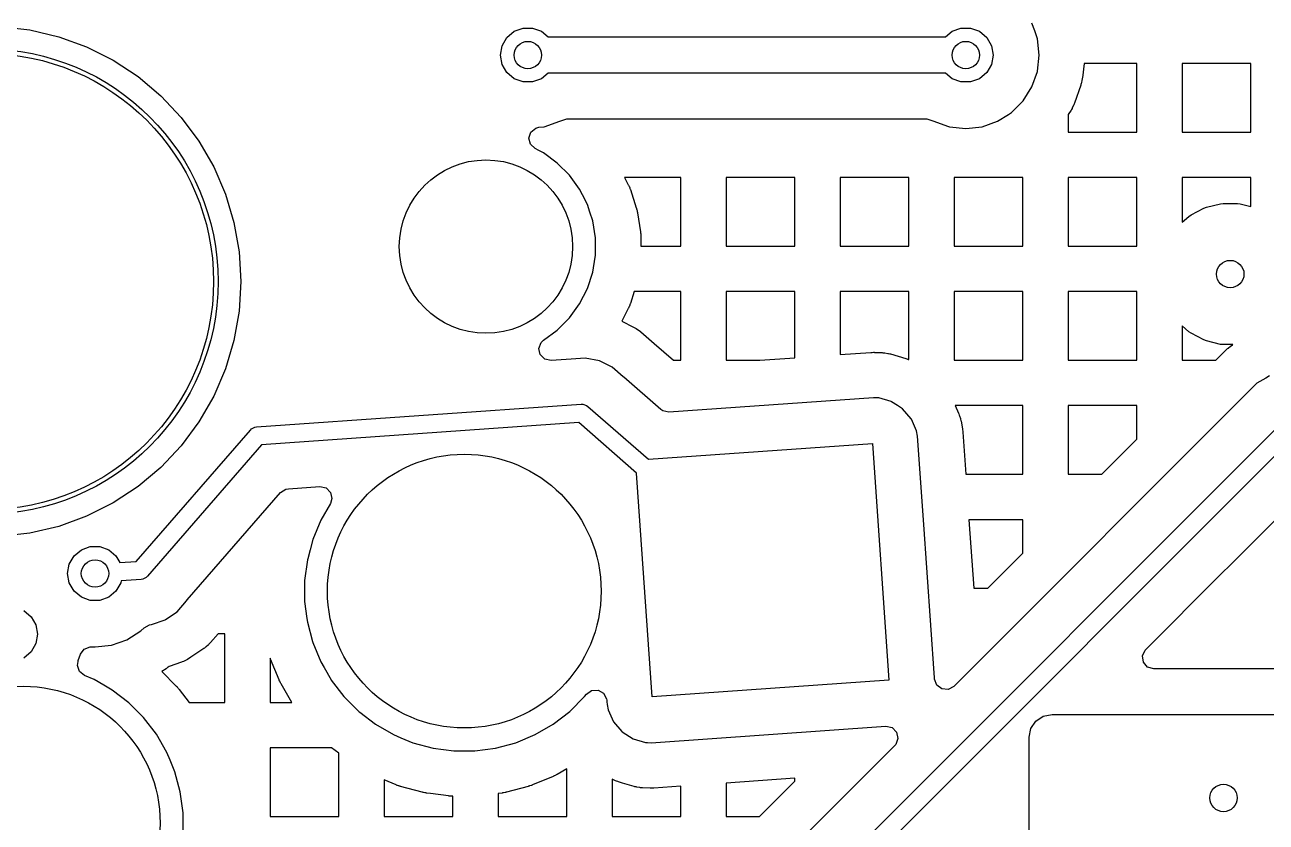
# Model space of a CAD drawing. Extents: x 2.49 to 8.57, y -5.87 to -1.87.
# Drawn here: x 4.556 to 5.092, y -3.487 to -3.143 of the extents above; entities that cross this region are included whole.
import ezdxf

# ---------------------------------------------------------------- set-up
doc = ezdxf.new("R2010")
doc.units = 0
doc.header["$MEASUREMENT"] = 0
doc.layers.add('BLACK', color=7, linetype='CONTINUOUS')

msp = doc.modelspace()

# ---------------------------------------------------------------- linework, layer by layer
at = {"layer": 'BLACK', "linetype": 'CONTINUOUS'}
for p, q in [((4.54529, -3.14383), (4.55802, -3.14532)), ((4.76709, -3.14591), (4.77094, -3.14451)), ((4.77094, -3.14451), (4.77504, -3.14451)), ((4.77504, -3.14451), (4.7789, -3.14591)), ((4.95606, -3.14591), (4.95992, -3.14451)), ((4.95992, -3.14451), (4.96402, -3.14451)), ((4.96402, -3.14451), (4.96787, -3.14591)), ((4.99172, -3.14575), (4.99054, -3.14238)), ((4.55802, -3.14532), (4.57049, -3.14828)), ((4.57049, -3.14828), (4.58254, -3.15266)), ((4.76189, -3.1521), (4.76394, -3.14855)), ((4.76394, -3.14855), (4.76709, -3.14591)), ((4.7789, -3.14591), (4.7817, -3.14827)), ((4.7817, -3.14827), (4.85961, -3.14827)), ((4.85961, -3.14827), (4.95326, -3.14827)), ((4.95326, -3.14827), (4.95606, -3.14591)), ((4.96787, -3.14591), (4.97102, -3.14855)), ((4.97102, -3.14855), (4.97307, -3.1521)), ((4.99289, -3.14908), (4.99172, -3.14575)), ((4.99368, -3.15614), (4.99289, -3.14908)), ((4.99289, -3.14908), (4.99289, -3.14908)), ((4.58254, -3.15266), (4.594, -3.15842)), ((4.76118, -3.15614), (4.76189, -3.1521)), ((4.97307, -3.1521), (4.97378, -3.15614)), ((4.594, -3.15842), (4.60471, -3.16546)), ((4.76189, -3.16018), (4.76118, -3.15614)), ((4.76394, -3.16373), (4.76189, -3.16018)), ((4.97307, -3.16018), (4.97102, -3.16373)), ((4.97378, -3.15614), (4.97307, -3.16018)), ((4.99291, -3.16305), (4.99368, -3.15614)), ((4.99368, -3.15614), (4.99368, -3.15614)), ((5.01301, -3.15976), (5.01231, -3.16594)), ((5.03583, -3.15976), (5.01301, -3.15976)), ((5.03583, -3.18937), (5.03583, -3.15976)), ((5.08505, -3.15976), (5.05544, -3.15976)), ((5.05544, -3.15976), (5.05544, -3.18937)), ((5.08505, -3.18937), (5.08505, -3.15976)), ((4.60471, -3.16546), (4.61453, -3.1737)), ((4.76709, -3.16637), (4.76394, -3.16373)), ((4.77094, -3.16777), (4.76709, -3.16637)), ((4.7789, -3.16637), (4.77504, -3.16777)), ((4.7817, -3.16402), (4.7789, -3.16637)), ((4.85961, -3.16402), (4.7817, -3.16402)), ((4.95326, -3.16402), (4.85961, -3.16402)), ((4.95606, -3.16637), (4.95326, -3.16402)), ((4.95992, -3.16777), (4.95606, -3.16637)), ((4.96787, -3.16637), (4.96402, -3.16777)), ((4.97102, -3.16373), (4.96787, -3.16637)), ((4.99054, -3.1699), (4.99289, -3.1632)), ((4.99289, -3.1632), (4.99291, -3.16305)), ((5.01227, -3.16621), (5.01218, -3.16676)), ((5.01231, -3.16594), (5.01227, -3.16621)), ((4.77504, -3.16777), (4.77094, -3.16777)), ((4.96402, -3.16777), (4.95992, -3.16777)), ((4.98677, -3.17592), (4.99054, -3.1699)), ((5.01158, -3.16915), (5.00887, -3.1769)), ((5.01166, -3.16889), (5.01158, -3.16915)), ((5.01181, -3.16836), (5.01166, -3.16889)), ((5.01188, -3.1681), (5.01181, -3.16836)), ((5.01213, -3.16702), (5.01188, -3.1681)), ((5.01218, -3.16676), (5.01213, -3.16702)), ((4.61453, -3.1737), (4.62332, -3.18302)), ((4.98174, -3.18094), (4.98677, -3.17592)), ((5.00887, -3.1769), (5.00877, -3.17715)), ((4.97573, -3.18472), (4.98038, -3.18179)), ((4.98038, -3.18179), (4.98174, -3.18094)), ((5.00744, -3.17987), (5.00623, -3.18179)), ((5.00623, -3.18179), (5.00623, -3.18937)), ((5.00758, -3.17963), (5.00744, -3.17987)), ((5.00784, -3.17915), (5.00758, -3.17963)), ((5.00797, -3.1789), (5.00784, -3.17915)), ((5.00845, -3.17791), (5.00797, -3.1789)), ((5.00856, -3.17766), (5.00845, -3.17791)), ((5.00877, -3.17715), (5.00856, -3.17766)), ((4.62332, -3.18302), (4.63098, -3.19331)), ((4.77429, -3.18936), (4.77644, -3.18765)), ((4.77644, -3.18765), (4.77773, -3.18732)), ((4.77773, -3.18732), (4.78005, -3.18706)), ((4.78005, -3.18706), (4.78675, -3.18472)), ((4.78675, -3.18472), (4.78679, -3.18469)), ((4.78679, -3.18469), (4.78715, -3.18447)), ((4.78715, -3.18447), (4.78974, -3.18372)), ((4.78974, -3.18372), (4.85689, -3.18372)), ((4.85689, -3.18372), (4.94522, -3.18372)), ((4.94522, -3.18372), (4.94781, -3.18447)), ((4.94781, -3.18447), (4.94821, -3.18472)), ((4.94821, -3.18472), (4.94821, -3.18472)), ((4.94821, -3.18472), (4.94821, -3.18472)), ((4.94821, -3.18472), (4.95415, -3.18679)), ((4.95415, -3.18679), (4.95491, -3.18706)), ((4.95491, -3.18706), (4.95491, -3.18706)), ((4.95491, -3.18706), (4.96197, -3.18786)), ((4.96197, -3.18786), (4.96903, -3.18706)), ((4.96903, -3.18706), (4.97573, -3.18472)), ((4.96903, -3.18706), (4.96903, -3.18706)), ((4.96903, -3.18706), (4.96903, -3.18706)), ((4.7734, -3.19196), (4.77429, -3.18936)), ((4.77406, -3.19463), (4.7734, -3.19196)), ((4.96197, -3.18786), (4.96197, -3.18786)), ((4.96197, -3.18786), (4.96197, -3.18786)), ((5.00623, -3.18937), (5.03583, -3.18937)), ((5.05544, -3.18937), (5.08505, -3.18937)), ((4.63098, -3.19331), (4.63739, -3.20441)), ((4.77606, -3.19652), (4.77406, -3.19463)), ((4.77768, -3.19734), (4.77606, -3.19652)), ((4.77966, -3.19835), (4.77768, -3.19734)), ((4.78568, -3.20273), (4.77966, -3.19835)), ((4.79094, -3.20799), (4.78568, -3.20273)), ((4.63739, -3.20441), (4.64247, -3.21618)), ((4.79166, -3.20898), (4.79094, -3.20799)), ((4.79531, -3.21401), (4.79166, -3.20898)), ((4.83898, -3.20898), (4.81475, -3.20898)), ((4.81475, -3.20898), (4.81633, -3.21208)), ((4.83898, -3.23858), (4.83898, -3.20898)), ((4.8882, -3.20898), (4.85859, -3.20898)), ((4.85859, -3.20898), (4.85859, -3.23858)), ((4.8882, -3.23858), (4.8882, -3.20898)), ((4.93741, -3.20898), (4.9078, -3.20898)), ((4.9078, -3.20898), (4.9078, -3.23858)), ((4.93741, -3.23858), (4.93741, -3.20898)), ((4.98662, -3.20898), (4.95701, -3.20898)), ((4.95701, -3.20898), (4.95701, -3.23858)), ((4.98662, -3.23858), (4.98662, -3.20898)), ((5.03583, -3.20898), (5.00623, -3.20898)), ((5.00623, -3.20898), (5.00623, -3.23858)), ((5.03583, -3.22826), (5.03583, -3.20898)), ((5.08505, -3.20898), (5.05544, -3.20898)), ((5.05544, -3.20898), (5.05544, -3.22826)), ((5.08505, -3.22144), (5.08505, -3.20898)), ((4.79653, -3.2164), (4.79531, -3.21401)), ((4.81633, -3.21208), (4.81641, -3.21225)), ((4.81641, -3.21225), (4.81658, -3.2126)), ((4.81658, -3.2126), (4.81665, -3.21278)), ((4.81665, -3.21278), (4.81695, -3.21349)), ((4.81695, -3.21349), (4.81702, -3.21367)), ((4.81702, -3.21367), (4.81715, -3.21403)), ((4.81715, -3.21403), (4.81721, -3.21421)), ((4.81721, -3.21421), (4.81975, -3.22202)), ((4.64247, -3.21618), (4.64614, -3.22846)), ((4.79869, -3.22064), (4.79653, -3.2164)), ((4.79976, -3.22392), (4.79869, -3.22064)), ((4.79869, -3.22064), (4.79869, -3.22064)), ((4.79869, -3.22064), (4.79869, -3.22064)), ((4.80099, -3.22771), (4.79976, -3.22392)), ((4.81975, -3.22202), (4.81981, -3.2222)), ((4.81981, -3.2222), (4.81991, -3.22257)), ((4.81991, -3.22257), (4.81996, -3.22276)), ((4.81996, -3.22276), (4.82014, -3.22351)), ((4.82014, -3.22351), (4.82018, -3.2237)), ((4.82018, -3.2237), (4.82026, -3.22407)), ((4.82026, -3.22407), (4.82029, -3.22426)), ((4.82029, -3.22426), (4.82157, -3.23237)), ((5.05826, -3.22576), (5.05923, -3.22509)), ((5.05923, -3.22509), (5.06473, -3.2222)), ((5.06473, -3.2222), (5.06583, -3.22179)), ((5.06583, -3.22179), (5.07187, -3.2203)), ((5.07187, -3.2203), (5.07304, -3.22016)), ((5.07304, -3.22016), (5.07925, -3.22016)), ((5.07925, -3.22016), (5.08042, -3.2203)), ((5.08042, -3.2203), (5.08505, -3.22144)), ((4.64614, -3.22846), (4.64837, -3.24109)), ((4.80215, -3.23506), (4.80099, -3.22771)), ((5.03583, -3.23858), (5.03583, -3.22826)), ((5.05544, -3.22826), (5.05826, -3.22576)), ((4.80215, -3.2425), (4.80215, -3.23506)), ((4.82157, -3.23237), (4.8216, -3.23256)), ((4.8216, -3.23256), (4.82165, -3.23295)), ((4.82165, -3.23295), (4.82167, -3.23314)), ((4.82167, -3.23314), (4.82173, -3.2339)), ((4.82173, -3.2339), (4.82174, -3.2341)), ((4.82174, -3.2341), (4.82175, -3.23448)), ((4.82175, -3.23448), (4.82176, -3.23467)), ((4.82176, -3.23467), (4.82176, -3.23858)), ((4.64837, -3.24109), (4.64911, -3.25388)), ((4.82176, -3.23858), (4.83898, -3.23858)), ((4.85859, -3.23858), (4.8882, -3.23858)), ((4.9078, -3.23858), (4.93741, -3.23858)), ((4.95701, -3.23858), (4.98662, -3.23858)), ((5.00623, -3.23858), (5.03583, -3.23858)), ((4.80129, -3.24793), (4.80215, -3.2425)), ((4.79869, -3.25692), (4.80099, -3.24985)), ((4.80099, -3.24985), (4.80129, -3.24793)), ((4.64911, -3.25388), (4.64837, -3.26668)), ((4.79531, -3.26355), (4.79869, -3.25692)), ((4.81889, -3.25819), (4.81721, -3.26335)), ((4.83898, -3.25819), (4.81889, -3.25819)), ((4.83898, -3.2878), (4.83898, -3.25819)), ((4.8882, -3.25819), (4.85859, -3.25819)), ((4.85859, -3.25819), (4.85859, -3.2878)), ((4.8882, -3.28537), (4.8882, -3.25819)), ((4.93741, -3.25819), (4.9078, -3.25819)), ((4.9078, -3.25819), (4.9078, -3.28537)), ((4.93741, -3.28756), (4.93741, -3.25819)), ((4.98662, -3.25819), (4.95701, -3.25819)), ((4.95701, -3.25819), (4.95701, -3.2878)), ((4.98662, -3.2878), (4.98662, -3.25819)), ((5.03583, -3.25819), (5.00623, -3.25819)), ((5.00623, -3.25819), (5.00623, -3.2878)), ((5.03583, -3.26139), (5.03583, -3.25819)), ((5.03583, -3.2878), (5.03583, -3.26139)), ((4.64837, -3.26668), (4.64614, -3.27931)), ((4.79094, -3.26957), (4.79531, -3.26355)), ((4.81633, -3.26548), (4.81351, -3.27101)), ((4.81641, -3.26531), (4.81633, -3.26548)), ((4.81658, -3.26496), (4.81641, -3.26531)), ((4.81665, -3.26478), (4.81658, -3.26496)), ((4.81695, -3.26407), (4.81665, -3.26478)), ((4.81702, -3.26389), (4.81695, -3.26407)), ((4.81715, -3.26353), (4.81702, -3.26389)), ((4.81721, -3.26335), (4.81715, -3.26353)), ((4.78568, -3.27483), (4.7895, -3.27101)), ((4.7895, -3.27101), (4.79094, -3.26957)), ((4.81351, -3.27101), (4.8186, -3.27349)), ((4.8186, -3.27349), (4.81888, -3.27364)), ((5.05826, -3.2755), (5.05544, -3.273)), ((5.05544, -3.273), (5.05544, -3.2878)), ((4.77977, -3.27912), (4.78568, -3.27483)), ((4.81888, -3.27364), (4.81944, -3.27396)), ((4.81944, -3.27396), (4.81971, -3.27412)), ((4.81971, -3.27412), (4.82078, -3.27483)), ((4.82078, -3.27483), (4.82104, -3.27502)), ((4.82104, -3.27502), (4.82156, -3.27541)), ((4.82156, -3.27541), (4.8218, -3.27561)), ((4.8218, -3.27561), (4.82751, -3.28057)), ((5.05923, -3.27617), (5.05826, -3.2755)), ((5.06473, -3.27906), (5.05923, -3.27617)), ((4.64614, -3.27931), (4.64247, -3.29159)), ((4.77777, -3.28272), (4.77873, -3.28014)), ((4.77835, -3.28541), (4.77777, -3.28272)), ((4.77873, -3.28014), (4.77977, -3.27912)), ((4.82751, -3.28057), (4.82751, -3.28057)), ((4.82751, -3.28057), (4.83582, -3.2878)), ((5.06583, -3.27947), (5.06473, -3.27906)), ((5.07187, -3.28096), (5.06583, -3.27947)), ((5.06987, -3.2878), (5.07425, -3.28341)), ((5.07304, -3.2811), (5.07187, -3.28096)), ((5.07725, -3.2811), (5.07304, -3.2811)), ((5.07425, -3.28341), (5.07448, -3.28319)), ((5.07448, -3.28319), (5.07497, -3.28277)), ((5.07497, -3.28277), (5.07521, -3.28257)), ((5.07521, -3.28257), (5.07623, -3.28178)), ((5.07623, -3.28178), (5.07649, -3.2816)), ((5.07649, -3.2816), (5.07703, -3.28124)), ((5.07703, -3.28124), (5.07725, -3.2811)), ((4.78029, -3.28735), (4.77835, -3.28541)), ((4.78298, -3.28794), (4.78029, -3.28735)), ((4.7916, -3.28734), (4.78298, -3.28794)), ((4.79772, -3.28691), (4.7916, -3.28734)), ((4.7916, -3.28734), (4.7916, -3.28734)), ((4.80383, -3.2881), (4.79772, -3.28691)), ((4.79772, -3.28691), (4.79772, -3.28691)), ((4.79772, -3.28691), (4.79772, -3.28691)), ((4.80561, -3.28897), (4.80383, -3.2881)), ((4.80943, -3.29083), (4.80561, -3.28897)), ((4.83582, -3.2878), (4.83898, -3.2878)), ((4.85859, -3.2878), (4.87312, -3.2878)), ((4.87312, -3.2878), (4.8882, -3.28674)), ((4.8882, -3.28674), (4.8882, -3.28537)), ((4.9078, -3.28537), (4.92106, -3.28444)), ((4.92106, -3.28444), (4.92119, -3.28444)), ((4.92119, -3.28444), (4.92145, -3.28442)), ((4.92145, -3.28442), (4.92158, -3.28442)), ((4.92158, -3.28442), (4.92211, -3.28441)), ((4.92211, -3.28441), (4.92224, -3.28441)), ((4.92224, -3.28441), (4.9225, -3.28441)), ((4.9225, -3.28441), (4.92263, -3.28442)), ((4.92263, -3.28442), (4.92586, -3.28454)), ((4.92586, -3.28454), (4.92617, -3.28456)), ((4.92617, -3.28456), (4.92678, -3.28462)), ((4.92678, -3.28462), (4.92708, -3.28466)), ((4.92708, -3.28466), (4.92829, -3.28486)), ((4.92829, -3.28486), (4.92859, -3.28492)), ((4.92859, -3.28492), (4.92919, -3.28505)), ((4.92919, -3.28505), (4.92949, -3.28513)), ((4.92949, -3.28513), (4.93618, -3.28711)), ((4.93618, -3.28711), (4.93651, -3.28722)), ((4.93651, -3.28722), (4.93717, -3.28747)), ((4.93717, -3.28747), (4.93741, -3.28756)), ((4.95701, -3.2878), (4.98662, -3.2878)), ((5.00623, -3.2878), (5.03583, -3.2878)), ((5.05544, -3.2878), (5.06987, -3.2878)), ((4.64247, -3.29159), (4.63739, -3.30336)), ((4.81412, -3.29491), (4.80943, -3.29083)), ((4.80943, -3.29083), (4.80943, -3.29083)), ((4.80943, -3.29083), (4.80943, -3.29083)), ((4.81437, -3.29513), (4.81412, -3.29491)), ((4.81412, -3.29491), (4.81412, -3.29491)), ((5.09305, -3.29462), (5.09144, -3.29555)), ((4.83034, -3.30901), (4.81437, -3.29513)), ((4.81437, -3.29513), (4.81437, -3.29513)), ((5.08766, -3.29773), (4.95684, -3.42855)), ((5.09144, -3.29555), (5.08766, -3.29773)), ((5.08766, -3.29773), (5.08766, -3.29773)), ((5.09144, -3.29555), (5.09144, -3.29555)), ((4.63739, -3.30336), (4.63098, -3.31446)), ((4.92216, -3.30402), (4.83388, -3.31019)), ((4.92452, -3.30411), (4.92216, -3.30402)), ((4.92216, -3.30402), (4.92216, -3.30402)), ((4.92979, -3.30566), (4.92452, -3.30411)), ((4.92452, -3.30411), (4.92452, -3.30411)), ((4.92996, -3.30571), (4.92979, -3.30566)), ((4.6559, -3.31658), (4.79599, -3.30679)), ((4.79599, -3.30679), (4.79676, -3.30681)), ((4.79676, -3.30681), (4.79822, -3.30729)), ((4.79822, -3.30729), (4.79885, -3.30774)), ((4.79885, -3.30774), (4.8251, -3.33056)), ((4.8312, -3.3096), (4.83034, -3.30901)), ((4.83388, -3.31019), (4.8312, -3.3096)), ((4.93257, -3.3074), (4.92996, -3.30571)), ((4.93431, -3.30852), (4.93257, -3.3074)), ((4.93472, -3.30878), (4.93431, -3.30852)), ((4.93842, -3.31307), (4.93472, -3.30878)), ((4.98662, -3.3074), (4.95738, -3.3074)), ((4.95738, -3.3074), (4.95887, -3.31067)), ((4.95887, -3.31067), (4.95899, -3.31095)), ((4.95899, -3.31095), (4.9592, -3.31153)), ((4.98662, -3.33701), (4.98662, -3.3074)), ((5.03583, -3.3074), (5.00623, -3.3074)), ((5.00623, -3.3074), (5.00623, -3.33701)), ((5.03583, -3.32183), (5.03583, -3.3074)), ((4.63098, -3.31446), (4.62332, -3.32474)), ((4.79491, -3.31475), (4.65807, -3.32432)), ((4.81993, -3.3365), (4.79491, -3.31475)), ((4.81437, -3.59888), (5.09939, -3.31386)), ((4.93852, -3.31328), (4.93842, -3.31307)), ((4.93842, -3.31307), (4.93842, -3.31307)), ((4.94077, -3.31823), (4.93852, -3.31328)), ((4.9592, -3.31153), (4.9593, -3.31182)), ((4.9593, -3.31182), (4.95967, -3.31299)), ((4.95967, -3.31299), (4.95975, -3.31328)), ((4.95975, -3.31328), (4.9599, -3.31388)), ((4.9599, -3.31388), (4.95996, -3.31418)), ((4.95996, -3.31418), (4.96053, -3.31736)), ((4.6039, -3.37464), (4.6532, -3.31793)), ((4.6532, -3.31793), (4.65376, -3.3174)), ((4.65376, -3.3174), (4.65514, -3.31671)), ((4.65514, -3.31671), (4.6559, -3.31658)), ((5.10381, -3.32058), (4.81879, -3.6056)), ((4.94118, -3.32055), (4.94077, -3.31823)), ((4.9437, -3.35661), (4.94118, -3.32055)), ((4.96053, -3.31736), (4.96055, -3.31749)), ((4.96055, -3.31749), (4.96059, -3.31775)), ((4.96059, -3.31775), (4.96061, -3.31788)), ((4.96061, -3.31788), (4.96067, -3.3184)), ((4.96067, -3.3184), (4.96069, -3.31853)), ((4.96069, -3.31853), (4.96071, -3.31879)), ((4.96071, -3.31879), (4.96072, -3.31892)), ((4.96072, -3.31892), (4.96199, -3.33701)), ((4.65807, -3.32432), (4.60877, -3.38104)), ((4.62332, -3.32474), (4.61453, -3.33407)), ((4.8251, -3.33056), (4.92166, -3.32381)), ((4.92166, -3.32381), (4.9288, -3.42592)), ((5.02065, -3.33701), (5.03583, -3.32183)), ((4.61453, -3.33407), (4.60471, -3.34231)), ((4.82668, -3.43306), (4.81993, -3.3365)), ((4.96199, -3.33701), (4.98662, -3.33701)), ((5.00623, -3.33701), (5.02065, -3.33701)), ((4.60471, -3.34231), (4.594, -3.34935)), ((4.66961, -3.34327), (4.68323, -3.34232)), ((4.68323, -3.34232), (4.68591, -3.34291)), ((4.68591, -3.34291), (4.68785, -3.34485)), ((5.07692, -3.37533), (5.11054, -3.34172)), ((4.626, -3.39125), (4.66626, -3.34494)), ((4.66626, -3.34494), (4.66858, -3.34345)), ((4.66858, -3.34345), (4.66961, -3.34327)), ((4.68843, -3.34754), (4.68779, -3.34963)), ((4.68785, -3.34485), (4.68843, -3.34754)), ((4.594, -3.34935), (4.58254, -3.3551)), ((4.68779, -3.34963), (4.6836, -3.35688)), ((4.58254, -3.3551), (4.57049, -3.35949)), ((4.6836, -3.35688), (4.68015, -3.36523)), ((4.6836, -3.35688), (4.6836, -3.35688)), ((4.94848, -3.42489), (4.9437, -3.35661)), ((4.98662, -3.35661), (4.96336, -3.35661)), ((4.96336, -3.35661), (4.96543, -3.38622)), ((4.98662, -3.37104), (4.98662, -3.35661)), ((4.55802, -3.36244), (4.54529, -3.36393)), ((4.57049, -3.35949), (4.55802, -3.36244)), ((4.57712, -3.37224), (4.58026, -3.3696)), ((4.58026, -3.3696), (4.58411, -3.3682)), ((4.58411, -3.3682), (4.58822, -3.3682)), ((4.58822, -3.3682), (4.59207, -3.3696)), ((4.59207, -3.3696), (4.59521, -3.37224)), ((4.67898, -3.3696), (4.67795, -3.37345)), ((4.68015, -3.36523), (4.67898, -3.3696)), ((4.57507, -3.37579), (4.57712, -3.37224)), ((4.59521, -3.37224), (4.59688, -3.37513)), ((4.59688, -3.37513), (4.6039, -3.37464)), ((4.67781, -3.37396), (4.67663, -3.38291)), ((4.67795, -3.37345), (4.67781, -3.37396)), ((4.67781, -3.37396), (4.67781, -3.37396)), ((4.97144, -3.38622), (4.98662, -3.37104)), ((5.0717, -3.38055), (5.07692, -3.37533)), ((4.57435, -3.37983), (4.57507, -3.37579)), ((4.57507, -3.38387), (4.57435, -3.37983)), ((5.03963, -3.41262), (5.0717, -3.38055)), ((4.57712, -3.38742), (4.57507, -3.38387)), ((4.59726, -3.38387), (4.59521, -3.38742)), ((4.59742, -3.38299), (4.59726, -3.38387)), ((4.60608, -3.38238), (4.59742, -3.38299)), ((4.60684, -3.38225), (4.60608, -3.38238)), ((4.60821, -3.38157), (4.60684, -3.38225)), ((4.60877, -3.38104), (4.60821, -3.38157)), ((4.67663, -3.38291), (4.67663, -3.39195)), ((4.58026, -3.39006), (4.57712, -3.38742)), ((4.58411, -3.39146), (4.58026, -3.39006)), ((4.59207, -3.39006), (4.58822, -3.39146)), ((4.59521, -3.38742), (4.59207, -3.39006)), ((4.62569, -3.39162), (4.626, -3.39125)), ((4.626, -3.39125), (4.626, -3.39125)), ((4.96543, -3.38622), (4.97144, -3.38622)), ((4.55543, -3.39584), (4.55857, -3.39848)), ((4.58822, -3.39146), (4.58411, -3.39146)), ((4.61656, -3.39971), (4.6216, -3.39631)), ((4.6216, -3.39631), (4.62569, -3.39162)), ((4.62569, -3.39162), (4.62569, -3.39162)), ((4.67663, -3.39195), (4.67759, -3.39927)), ((4.55857, -3.39848), (4.56062, -3.40203)), ((4.56062, -3.40203), (4.56133, -3.40607)), ((4.60731, -3.40325), (4.60973, -3.40193)), ((4.60973, -3.40193), (4.61042, -3.40183)), ((4.61042, -3.40183), (4.61056, -3.40182)), ((4.61056, -3.40182), (4.61644, -3.3998)), ((4.61644, -3.3998), (4.61656, -3.39971)), ((4.67759, -3.39927), (4.67781, -3.4009)), ((4.67781, -3.4009), (4.68002, -3.40914)), ((4.56133, -3.40607), (4.56062, -3.41011)), ((4.59993, -3.4084), (4.60594, -3.40462)), ((4.60594, -3.40462), (4.60731, -3.40325)), ((4.63931, -3.40583), (4.63598, -3.40966)), ((4.64213, -3.40583), (4.63931, -3.40583)), ((4.64213, -3.43543), (4.64213, -3.40583)), ((4.56062, -3.41011), (4.55857, -3.41366)), ((4.5799, -3.41466), (4.58151, -3.41242)), ((4.58151, -3.41242), (4.58406, -3.41141)), ((4.58406, -3.41141), (4.58506, -3.41142)), ((4.58506, -3.41142), (4.58616, -3.41154)), ((4.58616, -3.41154), (4.59322, -3.41075)), ((4.58616, -3.41154), (4.58616, -3.41154)), ((4.59322, -3.41075), (4.59993, -3.4084)), ((4.59322, -3.41075), (4.59322, -3.41075)), ((4.59322, -3.41075), (4.59322, -3.41075)), ((4.6331, -3.41221), (4.62753, -3.41597)), ((4.63336, -3.41202), (4.6331, -3.41221)), ((4.63387, -3.41163), (4.63336, -3.41202)), ((4.63411, -3.41142), (4.63387, -3.41163)), ((4.63507, -3.41057), (4.63411, -3.41142)), ((4.63531, -3.41035), (4.63507, -3.41057)), ((4.63576, -3.4099), (4.63531, -3.41035)), ((4.63598, -3.40966), (4.63576, -3.4099)), ((4.68002, -3.40914), (4.68015, -3.40963)), ((4.68015, -3.40963), (4.6836, -3.41798)), ((5.0394, -3.41288), (5.03963, -3.41262)), ((4.55857, -3.41366), (4.55543, -3.4163)), ((4.57855, -3.41954), (4.57882, -3.41776)), ((4.57882, -3.41776), (4.57895, -3.4174)), ((4.57895, -3.4174), (4.5799, -3.41466)), ((4.62343, -3.41812), (4.61819, -3.41993)), ((4.62373, -3.41801), (4.62343, -3.41812)), ((4.62432, -3.41776), (4.62373, -3.41801)), ((4.62462, -3.41763), (4.62432, -3.41776)), ((4.62577, -3.41705), (4.62462, -3.41763)), ((4.62605, -3.4169), (4.62577, -3.41705)), ((4.6266, -3.41658), (4.62605, -3.4169)), ((4.62687, -3.41641), (4.6266, -3.41658)), ((4.62753, -3.41597), (4.62687, -3.41641)), ((4.62753, -3.41597), (4.62753, -3.41597)), ((4.66185, -3.41669), (4.66174, -3.41639)), ((4.66174, -3.41639), (4.66174, -3.41639)), ((4.66174, -3.41639), (4.66174, -3.43543)), ((4.66191, -3.41684), (4.66185, -3.41669)), ((4.66561, -3.42578), (4.66191, -3.41684)), ((4.6836, -3.41798), (4.6836, -3.41798)), ((4.6836, -3.41798), (4.68504, -3.42046)), ((5.03825, -3.41538), (5.0394, -3.41288)), ((5.03864, -3.4181), (5.03825, -3.41538)), ((5.04045, -3.42018), (5.03864, -3.4181)), ((4.5794, -3.42211), (4.57855, -3.41954)), ((4.57942, -3.42215), (4.5794, -3.42211)), ((4.58156, -3.42388), (4.57942, -3.42215)), ((4.61684, -3.42093), (4.61496, -3.42211)), ((4.61496, -3.42211), (4.62124, -3.42839)), ((4.61706, -3.42078), (4.61684, -3.42093)), ((4.61751, -3.42046), (4.61706, -3.42078)), ((4.61773, -3.4203), (4.61751, -3.42046)), ((4.61819, -3.41993), (4.61773, -3.4203)), ((4.68504, -3.42046), (4.68809, -3.42574)), ((5.04308, -3.42096), (5.04045, -3.42018)), ((5.12662, -3.42096), (5.04308, -3.42096)), ((4.58577, -3.42562), (4.58156, -3.42388)), ((4.58993, -3.42802), (4.58577, -3.42562)), ((4.58577, -3.42562), (4.58577, -3.42562)), ((4.59357, -3.43013), (4.58993, -3.42802)), ((4.62124, -3.42839), (4.62135, -3.4285)), ((4.62135, -3.4285), (4.62157, -3.42874)), ((4.62157, -3.42874), (4.62167, -3.42886)), ((4.62167, -3.42886), (4.6221, -3.42934)), ((4.66568, -3.42592), (4.66561, -3.42578)), ((4.66581, -3.42622), (4.66568, -3.42592)), ((4.66588, -3.42636), (4.66581, -3.42622)), ((4.66616, -3.42694), (4.66588, -3.42636)), ((4.66624, -3.42708), (4.66616, -3.42694)), ((4.66639, -3.42736), (4.66624, -3.42708)), ((4.66646, -3.4275), (4.66639, -3.42736)), ((4.67104, -3.43543), (4.66646, -3.4275)), ((4.68809, -3.42574), (4.68812, -3.4258)), ((4.68812, -3.4258), (4.69362, -3.43297)), ((4.9288, -3.42592), (4.82668, -3.43306)), ((4.94852, -3.42544), (4.94848, -3.42489)), ((4.94852, -3.42545), (4.94852, -3.42544)), ((4.94948, -3.42802), (4.94852, -3.42545)), ((4.95168, -3.42967), (4.94948, -3.42802)), ((4.95684, -3.42855), (4.95442, -3.42987)), ((4.59359, -3.43014), (4.59357, -3.43013)), ((4.60076, -3.43564), (4.59359, -3.43014)), ((4.6221, -3.42934), (4.6222, -3.42946)), ((4.6222, -3.42946), (4.6224, -3.42971)), ((4.6224, -3.42971), (4.6225, -3.42984)), ((4.6225, -3.42984), (4.6268, -3.43543)), ((4.69362, -3.43297), (4.69362, -3.43297)), ((4.69362, -3.43297), (4.70001, -3.43936)), ((4.79109, -3.43936), (4.79747, -3.43297)), ((4.79747, -3.43297), (4.79829, -3.4319)), ((4.79747, -3.43297), (4.79747, -3.43297)), ((4.79747, -3.43297), (4.79747, -3.43297)), ((4.79829, -3.4319), (4.80051, -3.43028)), ((4.80051, -3.43028), (4.80326, -3.43012)), ((4.80326, -3.43012), (4.80566, -3.43146)), ((4.80566, -3.43146), (4.80695, -3.43389)), ((4.80695, -3.43389), (4.80703, -3.43453)), ((4.95442, -3.42987), (4.95168, -3.42967)), ((4.60714, -3.44203), (4.60076, -3.43564)), ((4.60076, -3.43564), (4.60076, -3.43564)), ((4.6268, -3.43543), (4.64213, -3.43543)), ((4.66174, -3.43543), (4.67104, -3.43543)), ((4.70001, -3.43936), (4.70001, -3.43936)), ((4.70001, -3.43936), (4.70001, -3.43936)), ((4.70001, -3.43936), (4.70044, -3.43969)), ((4.78392, -3.44486), (4.79109, -3.43936)), ((4.79109, -3.43936), (4.79109, -3.43936)), ((4.79109, -3.43936), (4.79109, -3.43936)), ((4.80703, -3.43453), (4.80708, -3.43514)), ((4.80708, -3.43514), (4.80716, -3.43632)), ((4.80716, -3.43632), (4.80716, -3.43632)), ((4.80716, -3.43632), (4.80757, -3.43864)), ((4.80757, -3.43864), (4.80757, -3.43864)), ((4.80757, -3.43864), (4.80992, -3.4438)), ((4.61264, -3.44919), (4.60714, -3.44203)), ((4.60714, -3.44203), (4.60714, -3.44203)), ((4.70044, -3.43969), (4.70718, -3.44486)), ((4.70718, -3.44486), (4.70718, -3.44486)), ((4.70718, -3.44486), (4.70718, -3.44486)), ((4.70718, -3.44486), (4.715, -3.44937)), ((4.77609, -3.44937), (4.78392, -3.44486)), ((4.80992, -3.4438), (4.80992, -3.4438)), ((4.80992, -3.4438), (4.81359, -3.44805)), ((4.99012, -3.44674), (4.99225, -3.44355)), ((4.99225, -3.44355), (4.99545, -3.44141)), ((4.99545, -3.44141), (4.99921, -3.44066)), ((4.99921, -3.44066), (5.13628, -3.44066)), ((4.61716, -3.45702), (4.61264, -3.44919)), ((4.61264, -3.44919), (4.61264, -3.44919)), ((4.61264, -3.44919), (4.61264, -3.44919)), ((4.715, -3.44937), (4.715, -3.44937)), ((4.715, -3.44937), (4.715, -3.44937)), ((4.715, -3.44937), (4.71816, -3.45068)), ((4.76775, -3.45283), (4.77609, -3.44937)), ((4.81359, -3.44805), (4.81362, -3.44809)), ((4.81362, -3.44809), (4.81839, -3.45116)), ((4.82618, -3.45285), (4.92751, -3.44576)), ((4.92751, -3.44576), (4.9302, -3.44635)), ((4.9302, -3.44635), (4.93214, -3.4483)), ((4.93214, -3.4483), (4.93272, -3.45099)), ((4.98937, -3.45051), (4.99012, -3.44674)), ((4.68824, -3.45504), (4.66174, -3.45504)), ((4.66174, -3.45504), (4.66174, -3.48465)), ((4.69134, -3.45742), (4.68824, -3.45504)), ((4.71816, -3.45068), (4.72335, -3.45283)), ((4.72335, -3.45283), (4.73207, -3.45517)), ((4.73207, -3.45517), (4.74103, -3.45635)), ((4.75006, -3.45635), (4.75902, -3.45517)), ((4.75902, -3.45517), (4.76775, -3.45283)), ((4.9313, -3.45409), (4.80764, -3.57775)), ((4.81839, -3.45116), (4.82382, -3.45276)), ((4.82382, -3.45276), (4.82461, -3.45279)), ((4.82461, -3.45279), (4.82618, -3.45285)), ((4.82618, -3.45285), (4.82618, -3.45285)), ((4.82618, -3.45285), (4.82618, -3.45285)), ((4.93175, -3.45357), (4.9313, -3.45409)), ((4.93272, -3.45099), (4.93175, -3.45357)), ((4.98937, -3.52925), (4.98937, -3.45051)), ((4.61857, -3.46041), (4.61716, -3.45702)), ((4.61716, -3.45702), (4.61716, -3.45702)), ((4.61716, -3.45702), (4.61716, -3.45702)), ((4.62062, -3.46536), (4.61857, -3.46041)), ((4.69134, -3.48465), (4.69134, -3.45742)), ((4.74103, -3.45635), (4.74103, -3.45635)), ((4.74103, -3.45635), (4.75006, -3.45635)), ((4.75006, -3.45635), (4.75006, -3.45635)), ((4.62296, -3.47409), (4.62062, -3.46536)), ((4.78977, -3.46412), (4.78562, -3.46651)), ((4.78977, -3.48465), (4.78977, -3.46412)), ((4.71614, -3.47107), (4.71095, -3.46892)), ((4.71095, -3.46892), (4.71095, -3.48465)), ((4.71629, -3.47112), (4.71614, -3.47107)), ((4.71659, -3.47124), (4.71629, -3.47112)), ((4.71674, -3.47129), (4.71659, -3.47124)), ((4.71735, -3.4715), (4.71674, -3.47129)), ((4.7175, -3.47155), (4.71735, -3.4715)), ((4.71781, -3.47164), (4.7175, -3.47155)), ((4.71796, -3.47168), (4.71781, -3.47164)), ((4.72731, -3.47419), (4.71796, -3.47168)), ((4.77313, -3.47168), (4.76379, -3.47419)), ((4.77329, -3.47164), (4.77313, -3.47168)), ((4.77359, -3.47155), (4.77329, -3.47164)), ((4.77375, -3.4715), (4.77359, -3.47155)), ((4.77435, -3.47129), (4.77375, -3.4715)), ((4.7745, -3.47124), (4.77435, -3.47129)), ((4.77481, -3.47112), (4.7745, -3.47124)), ((4.77495, -3.47107), (4.77481, -3.47112)), ((4.78389, -3.46736), (4.77495, -3.47107)), ((4.78404, -3.4673), (4.78389, -3.46736)), ((4.78433, -3.46717), (4.78404, -3.4673)), ((4.78448, -3.4671), (4.78433, -3.46717)), ((4.78505, -3.46681), (4.78448, -3.4671)), ((4.7852, -3.46674), (4.78505, -3.46681)), ((4.78548, -3.46659), (4.7852, -3.46674)), ((4.78562, -3.46651), (4.78548, -3.46659)), ((4.80958, -3.46869), (4.80938, -3.46859)), ((4.80938, -3.46859), (4.80938, -3.48465)), ((4.81085, -3.46927), (4.80958, -3.46869)), ((4.81117, -3.4694), (4.81085, -3.46927)), ((4.81183, -3.46965), (4.81117, -3.4694)), ((4.81216, -3.46976), (4.81183, -3.46965)), ((4.81377, -3.47024), (4.81216, -3.46976)), ((4.81885, -3.47174), (4.81377, -3.47024)), ((4.81915, -3.47182), (4.81885, -3.47174)), ((4.83898, -3.47161), (4.82728, -3.47243)), ((4.83898, -3.48465), (4.83898, -3.47161)), ((4.8882, -3.46817), (4.85859, -3.47024)), ((4.85859, -3.47024), (4.85859, -3.48465)), ((4.87301, -3.48465), (4.8882, -3.46947)), ((4.8882, -3.46947), (4.8882, -3.46817)), ((4.62414, -3.48305), (4.62296, -3.47409)), ((4.72746, -3.47423), (4.72731, -3.47419)), ((4.72778, -3.4743), (4.72746, -3.47423)), ((4.72793, -3.47433), (4.72778, -3.4743)), ((4.72856, -3.47446), (4.72793, -3.47433)), ((4.72872, -3.47449), (4.72856, -3.47446)), ((4.72904, -3.47454), (4.72872, -3.47449)), ((4.7292, -3.47456), (4.72904, -3.47454)), ((4.73093, -3.47479), (4.7292, -3.47456)), ((4.73879, -3.47583), (4.73093, -3.47479)), ((4.73895, -3.47585), (4.73879, -3.47583)), ((4.73927, -3.47588), (4.73895, -3.47585)), ((4.73943, -3.47589), (4.73927, -3.47588)), ((4.74007, -3.47593), (4.73943, -3.47589)), ((4.74023, -3.47594), (4.74007, -3.47593)), ((4.74055, -3.47595), (4.74023, -3.47594)), ((4.74056, -3.47595), (4.74055, -3.47595)), ((4.74056, -3.48465), (4.74056, -3.47595)), ((4.7619, -3.47456), (4.76016, -3.47479)), ((4.76016, -3.47479), (4.76016, -3.48465)), ((4.76206, -3.47454), (4.7619, -3.47456)), ((4.76238, -3.47449), (4.76206, -3.47454)), ((4.76253, -3.47446), (4.76238, -3.47449)), ((4.76316, -3.47433), (4.76253, -3.47446)), ((4.76332, -3.4743), (4.76316, -3.47433)), ((4.76363, -3.47423), (4.76332, -3.4743)), ((4.76379, -3.47419), (4.76363, -3.47423)), ((4.81975, -3.47195), (4.81915, -3.47182)), ((4.82005, -3.47201), (4.81975, -3.47195)), ((4.82126, -3.47221), (4.82005, -3.47201)), ((4.82156, -3.47225), (4.82126, -3.47221)), ((4.82217, -3.47231), (4.82156, -3.47225)), ((4.82248, -3.47233), (4.82217, -3.47231)), ((4.82571, -3.47245), (4.82248, -3.47233)), ((4.82584, -3.47246), (4.82571, -3.47245)), ((4.8261, -3.47246), (4.82584, -3.47246)), ((4.82623, -3.47246), (4.8261, -3.47246)), ((4.82676, -3.47245), (4.82623, -3.47246)), ((4.82689, -3.47245), (4.82676, -3.47245)), ((4.82715, -3.47243), (4.82689, -3.47245)), ((4.82728, -3.47243), (4.82715, -3.47243)), ((4.62414, -3.48465), (4.62414, -3.48305)), ((4.62414, -3.49208), (4.62414, -3.48465)), ((4.66174, -3.48465), (4.69134, -3.48465)), ((4.71095, -3.48465), (4.74056, -3.48465)), ((4.76016, -3.48465), (4.78977, -3.48465)), ((4.80938, -3.48465), (4.83898, -3.48465)), ((4.85859, -3.48465), (4.87301, -3.48465))]:
    msp.add_line(p, q, dxfattribs=at)
at = {"layer": 'BLACK'}
for centre, radius in [((4.77299, -3.15614), 0.00591), ((4.96197, -3.15614), 0.00591), ((4.53888, -3.25388), 0.10039), ((4.53888, -3.25388), 0.09843), ((4.75489, -3.23878), 0.0374), ((5.07614, -3.25063), 0.00591), ((4.74555, -3.38743), 0.05906), ((4.58616, -3.37983), 0.00591), ((4.55522, -3.48756), 0.05906), ((5.07323, -3.47669), 0.00591)]:
    msp.add_circle(centre, radius, dxfattribs=at)

doc.saveas('drawing.dxf')
